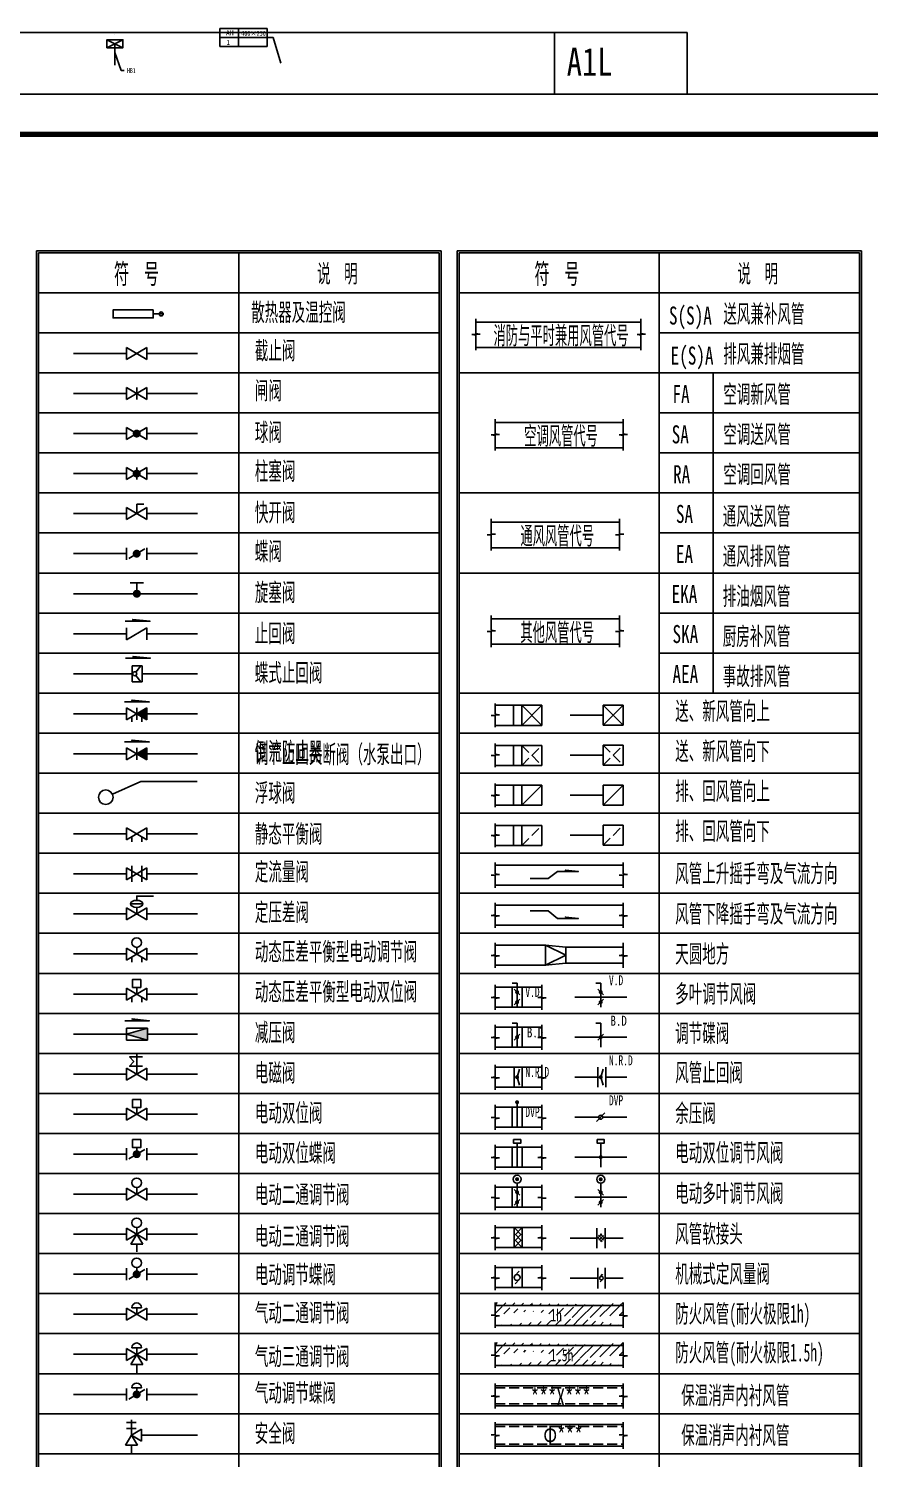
# Model space of a CAD drawing. Header units: millimetres. Extents: x 1637 to 339553, y 1785 to 98458.
# Drawn here: x 38478 to 59478, y 27111 to 62826 of the extents above; entities that cross this region are included whole.
import ezdxf
from ezdxf.enums import TextEntityAlignment as Align

# ---------------------------------------------------------------- set-up
doc = ezdxf.new("R2010")
doc.units = ezdxf.units.MM
doc.header["$LTSCALE"] = 1000
doc.linetypes.add('DASH', pattern=[0.35, 0.25, -0.1])
doc.linetypes.add('DASHDOT', pattern=[25.4, 12.7, -6.35, 0, -6.35])
for name, color, linetype in [('H-BUSH', 7, 'Continuous'), ('H-BUSH-DIMS', 7, 'Continuous'), ('H-DAPP-AAPP', 3, 'Continuous'), ('H-DAPP-DAMP', 3, 'Continuous'), ('H-DAPP-EDAMP', 31, 'Continuous'), ('H-DIMS', 7, 'Continuous'), ('H-DIMS-DUCT', 7, 'Continuous'), ('H-DUCT', 2, 'Continuous'), ('H-DUCT-ACON', 2, 'Continuous'), ('H-DUCT-APPE', 7, 'Continuous'), ('H-DUCT-DUAL', 30, 'Continuous'), ('H-DUCT-VENT', 2, 'Continuous'), ('H-EQUP-DAMP', 3, 'Continuous'), ('H-EQUP-HEAT', 4, 'Continuous'), ('H-EQUP-PUMP', 4, 'Continuous'), ('H-HOLE', 7, 'Continuous'), ('h-papp-evalv', 3, 'Continuous'), ('h-papp-valv', 3, 'Continuous'), ('H-PIPE', 1, 'Continuous'), ('H-PIPE-DIMS', 7, 'Continuous')]:
    doc.layers.add(name, color=color, linetype=linetype)
doc.layers.add('内框', color=8, linetype='Continuous', plot=False)
doc.styles.add('TH-STYLE1', font='Stfangso_1.ttf', dxfattribs={"width": 0.7})
doc.styles.add('黑体', font='simhei.ttf')
doc.dimstyles.new('TH-DIM50', dxfattribs={"dimscale": 50, "dimtxt": 2.5, "dimasz": 1.5, "dimexe": 2, "dimexo": 3, "dimgap": 1.5, "dimtad": 1, "dimdsep": 46, "dimtxsty": 'TH-STYLE1', "dimblk": 'ARCHTICK', "dimcen": 0, "dimclrd": 256, "dimclre": 256, "dimclrt": 256, "dimazin": 2, "dimtfac": 1, "dimtofl": 0, "dimtmove": 0, "dimatfit": 3, "dimfxl": 0.18, "dimtolj": 1, "dimtzin": 0, "dimlwd": -1, "dimlwe": -1, "dimarcsym": 0})

# ---------------------------------------------------------------- blocks, each defined once
blk = doc.blocks.new('_ArchTick')
at = {"color": 0, "linetype": 'ByBlock', "const_width": 0.15}
blk.add_lwpolyline([(-0.5, -0.5), (0.5, 0.5)], dxfattribs=at)
blk = doc.blocks.new('*U69')
for p, q in [((3, 4.51), (26.67, 4.51)), ((3, -4.51), (3, 4.51)), ((29.67, 0), (3, 0)), ((12.33, -4.51), (12.33, 4.51)), ((26.67, -4.51), (26.67, 4.51)), ((3, -4.51), (26.67, -4.51))]:
    blk.add_line(p, q)
at = {"style": 'TH-STYLE1'}
for tag, width, p, p2 in [('风口名称', 1.412473, (4.15, 1.09), (11.84, 1.09)), ('尺寸', 0.728677, (13.71, 0.9), (25.99, 0.9))]:
    blk.add_attdef(tag, text='', height=2.5, dxfattribs=dict(at, width=width)).set_placement(p, p2, align=Align.FIT)
at = {"style": 'TH-STYLE1', "width": 0.8}
for tag, p in [('数量', (7.22, -4.43)), ('风量', (18.79, -4.51))]:
    blk.add_attdef(tag, text='', height=2.5, dxfattribs=at).set_placement(p, align=Align.BOTTOM_CENTER)
blk = doc.blocks.new('*U59')
at = {"layer": 'H-DAPP-DAMP'}
for p, q in [((500, -125), (-100, -125)), ((-100, -125), (-100, -250)), ((54, -196), (196, -54)), ((446, -196), (304, -54))]:
    blk.add_line(p, q, dxfattribs=at)
at = {"layer": 'H-DAPP-DAMP', "const_width": 50}
for points in [[(100, -125, 1), (150, -125, 1)], [(400, -125, -1), (350, -125, -1)]]:
    blk.add_lwpolyline(points, format="xyb", close=True, dxfattribs=at)
at = {"layer": 'H-DIMS-DUCT', "insert": (-297, 80), "char_height": 250, "width": 408.39, "attachment_point": 1, "rotation": 90, "style": 'TH-STYLE1'}
blk.add_mtext('V.D', dxfattribs=at)
blk = doc.blocks.new('*U64')
at = {"layer": 'H-DAPP-DAMP'}
for p, q in [((500, -125), (-100, -125)), ((-100, -125), (-100, -250)), ((321, -196), (179, -54))]:
    blk.add_line(p, q, dxfattribs=at)
at = {"layer": 'H-DAPP-DAMP', "const_width": 50}
for points in [[(225, -125, 1), (275, -125, 1)], [(275, -125, -1), (225, -125, -1)]]:
    blk.add_lwpolyline(points, format="xyb", close=True, dxfattribs=at)
at = {"layer": 'H-DIMS-DUCT', "style": 'TH-STYLE1', "width": 0.8}
blk.add_text('B.D', height=250, rotation=90, dxfattribs=at).set_placement((-158, 324), align=Align.MIDDLE)
blk = doc.blocks.new('*U63')
at = {"layer": 'H-DAPP-DAMP'}
for p, q in [((500, 0), (0, 0)), ((0, -200), (500, -200)), ((250, -125), (50, -65)), ((250, -125), (450, -65))]:
    blk.add_line(p, q, dxfattribs=at)
at = {"layer": 'H-DAPP-DAMP', "const_width": 50}
blk.add_lwpolyline([(225, -125, 1), (275, -125, 1)], format="xyb", close=True, dxfattribs=at)
at = {"layer": 'H-DIMS-DUCT', "insert": (-297, 80), "char_height": 250, "width": 9.17, "attachment_point": 1, "rotation": 90, "style": 'TH-STYLE1'}
blk.add_mtext('N.R.D', dxfattribs=at)
blk = doc.blocks.new('*U62')
at = {"layer": 'H-DAPP-DAMP'}
blk.add_line((144, -19), (356, -231), dxfattribs=at)
blk.add_circle((250, -125), 49.8, dxfattribs=at)
at = {"layer": 'H-DIMS-DUCT', "insert": (-297, 80), "char_height": 250, "width": 9.17, "attachment_point": 1, "rotation": 90, "style": 'TH-STYLE1'}
blk.add_mtext('DVP', dxfattribs=at)
blk = doc.blocks.new('*U61')
at = {"layer": 'H-DAPP-EDAMP'}
blk.add_line((500, -125), (-100, -125), dxfattribs=at)
blk.add_lwpolyline([(-190, -215), (-100, -215), (-100, -35), (-190, -35)], close=True, dxfattribs=at)
at = {"layer": 'H-DAPP-EDAMP', "const_width": 50}
blk.add_lwpolyline([(275, -125, -1), (225, -125, -1)], format="xyb", close=True, dxfattribs=at)
blk = doc.blocks.new('*U60')
at = {"layer": 'H-DAPP-EDAMP'}
for p, q in [((500, -125), (-100, -125)), ((54, -196), (196, -54)), ((446, -196), (304, -54))]:
    blk.add_line(p, q, dxfattribs=at)
at = {"layer": 'H-DAPP-EDAMP', "const_width": 50}
for points in [[(-225, -125, 1), (-175, -125, 1)], [(100, -125, 1), (150, -125, 1)], [(400, -125, -1), (350, -125, -1)]]:
    blk.add_lwpolyline(points, format="xyb", close=True, dxfattribs=at)
at = {"layer": 'H-DAPP-EDAMP'}
blk.add_circle((-200, -125), 100, dxfattribs=at)
blk = doc.blocks.new('*U27')
at = {"layer": 'h-papp-valv'}
for p, q in [((187276, 53999), (186776, 53699)), ((187276, 53699), (186776, 53999)), ((186776, 53999), (186776, 53699)), ((187276, 53999), (187276, 53699))]:
    blk.add_line(p, q, dxfattribs=at)
blk = doc.blocks.new('*U26')
at = {"layer": 'h-papp-valv'}
for p, q in [((187276, 53999), (186776, 53699)), ((187276, 53699), (186776, 53999)), ((186776, 53999), (186776, 53699)), ((187026, 53999), (187026, 53699)), ((187276, 53999), (187276, 53699))]:
    blk.add_line(p, q, dxfattribs=at)
blk = doc.blocks.new('*U28')
at = {"layer": 'h-papp-valv'}
for p, q in [((187276, 53999), (186776, 53699)), ((187276, 53699), (186776, 53999)), ((186776, 53999), (186776, 53699)), ((187276, 53999), (187276, 53699))]:
    blk.add_line(p, q, dxfattribs=at)
at = {"layer": 'h-papp-valv', "const_width": 99.4}
blk.add_lwpolyline([(186977, 53849, 1), (187076, 53849, 1)], format="xyb", close=True, dxfattribs=at)
blk = doc.blocks.new('*U29')
at = {"layer": 'h-papp-valv'}
for p, q in [((187276, 53999), (186776, 53699)), ((187276, 53699), (186776, 53999)), ((186776, 53999), (186776, 53699)), ((187026, 53999), (187026, 53699)), ((187276, 53999), (187276, 53699))]:
    blk.add_line(p, q, dxfattribs=at)
at = {"layer": 'h-papp-valv', "const_width": 99.4}
blk.add_lwpolyline([(186977, 53849, 1), (187076, 53849, 1)], format="xyb", close=True, dxfattribs=at)
blk = doc.blocks.new('*U30')
at = {"layer": 'h-papp-valv'}
for p, q in [((187276, 53999), (186776, 53699)), ((187276, 53699), (186776, 53999)), ((186776, 53999), (186776, 53699)), ((187026, 53849), (187026, 54089)), ((187026, 54089), (187206, 54089)), ((187276, 53999), (187276, 53699))]:
    blk.add_line(p, q, dxfattribs=at)
blk = doc.blocks.new('*U31')
at = {"layer": 'h-papp-valv'}
for p, q in [((186776, 53999), (186776, 53699)), ((187226, 53969), (186826, 53729)), ((187276, 53999), (187276, 53699))]:
    blk.add_line(p, q, dxfattribs=at)
at = {"layer": 'h-papp-valv', "const_width": 99.4}
blk.add_lwpolyline([(186977, 53849, 1), (187076, 53849, 1)], format="xyb", close=True, dxfattribs=at)
blk = doc.blocks.new('*U32')
at = {"layer": 'h-papp-valv'}
for p, q in [((187110, 53999), (186776, 53999)), ((186943, 53999), (186943, 53651))]:
    blk.add_line(p, q, dxfattribs=at)
at = {"layer": 'h-papp-valv', "const_width": 100}
blk.add_lwpolyline([(186993, 53730, -1), (186893, 53730, -1)], format="xyb", close=True, dxfattribs=at)
blk = doc.blocks.new('*U33')
at = {"layer": 'h-papp-valv'}
for p, q in [((187276, 53999), (186776, 53699)), ((186776, 53999), (186776, 53699)), ((187276, 53999), (187276, 53699))]:
    blk.add_line(p, q, dxfattribs=at)
at = {"layer": 'H-PIPE-DIMS'}
blk.add_lwpolyline([(186741, 54160), (187359, 54160), (186922, 54203), (187050, 54160)], dxfattribs=at)
blk = doc.blocks.new('*U34')
at = {"layer": 'h-papp-valv'}
for p, q in [((186776, 53999), (187026, 53999)), ((186776, 53999), (186776, 53599)), ((186989, 53999), (186871, 53839)), ((187026, 53999), (187026, 53599)), ((186776, 53599), (187026, 53599)), ((186871, 53759), (186989, 53599))]:
    blk.add_line(p, q, dxfattribs=at)
blk.add_circle((186841, 53799), 50, dxfattribs=at)
at = {"layer": 'H-PIPE-DIMS'}
blk.add_lwpolyline([(186612, 54189), (187231, 54189), (186794, 54232), (186922, 54189)], dxfattribs=at)
blk = doc.blocks.new('*U35')
at = {"layer": 'h-papp-valv'}
blk.add_hatch(color=256, dxfattribs=at).paths.add_polyline_path([(187276, 53699), (187276, 53999), (187026, 53849)])
for p, q in [((187276, 53999), (186776, 53699)), ((187276, 53699), (186776, 53999)), ((186776, 53999), (186776, 53699)), ((187026, 53999), (187026, 53699)), ((187276, 53999), (187276, 53699)), ((186901, 53774), (186901, 53649)), ((187151, 53774), (187151, 53649))]:
    blk.add_line(p, q, dxfattribs=at)
at = {"layer": 'H-PIPE-DIMS'}
blk.add_lwpolyline([(186721, 54145), (187339, 54145), (186903, 54188), (187030, 54145)], dxfattribs=at)
blk = doc.blocks.new('*U36')
at = {"layer": 'h-papp-valv'}
blk.add_hatch(color=256, dxfattribs=at).paths.add_polyline_path([(187276, 53699), (187276, 53999), (187026, 53849)])
for p, q in [((187276, 53999), (186776, 53699)), ((187276, 53699), (186776, 53999)), ((186776, 53999), (186776, 53699)), ((187026, 53999), (187026, 53699)), ((187276, 53999), (187276, 53699))]:
    blk.add_line(p, q, dxfattribs=at)
at = {"layer": 'H-PIPE-DIMS'}
blk.add_lwpolyline([(186721, 54145), (187339, 54145), (186903, 54188), (187030, 54145)], dxfattribs=at)
blk = doc.blocks.new('*U37')
at = {"layer": 'h-papp-valv'}
for p, q in [((186421, 53839), (187132, 54159)), ((187132, 54159), (188538, 54159))]:
    blk.add_line(p, q, dxfattribs=at)
blk.add_circle((186255, 53766), 182, dxfattribs=at)
blk = doc.blocks.new('*U38')
at = {"layer": 'h-papp-valv'}
for p, q in [((187276, 53999), (186776, 53699)), ((187276, 53699), (186776, 53999)), ((186776, 53999), (186776, 53699)), ((187276, 53999), (187276, 53699)), ((186901, 53774), (186901, 53649)), ((187151, 53774), (187151, 53649))]:
    blk.add_line(p, q, dxfattribs=at)
blk = doc.blocks.new('*U39')
at = {"layer": 'h-papp-valv'}
for p, q in [((187276, 53999), (186776, 53699)), ((187276, 53699), (186776, 53999)), ((186776, 53999), (186776, 53699)), ((186901, 54049), (186901, 53649)), ((187151, 54049), (187151, 53649)), ((187276, 53999), (187276, 53699))]:
    blk.add_line(p, q, dxfattribs=at)
blk = doc.blocks.new('*U40')
at = {"layer": 'h-papp-valv'}
for p, q in [((187276, 53999), (186776, 53699)), ((187276, 53699), (186776, 53999)), ((186776, 53999), (186776, 53699)), ((186870, 54102), (187183, 54102)), ((187026, 53849), (187026, 54014)), ((187276, 53999), (187276, 53699))]:
    blk.add_line(p, q, dxfattribs=at)
blk.add_lwpolyline([(187026, 54189), (187026, 54297), (187445, 54297)], dxfattribs=at)
blk.add_ellipse((187026, 54102), major_axis=(157, 0), ratio=0.556249, dxfattribs=at)
blk = doc.blocks.new('*U41')
at = {"layer": 'h-papp-evalv'}
for p, q in [((187276, 53999), (186776, 53699)), ((187276, 53699), (186776, 53999)), ((186776, 53999), (186776, 53699)), ((187026, 53849), (187026, 54014)), ((187276, 53999), (187276, 53699)), ((186901, 53774), (186901, 53649)), ((187151, 53774), (187151, 53649))]:
    blk.add_line(p, q, dxfattribs=at)
blk.add_circle((187026, 54134), 119, dxfattribs=at)
blk = doc.blocks.new('*U42')
at = {"layer": 'h-papp-evalv'}
for p, q in [((187276, 53999), (186776, 53699)), ((187276, 53699), (186776, 53999)), ((186776, 53999), (186776, 53699)), ((187026, 53849), (187026, 54014)), ((187276, 53999), (187276, 53699)), ((186901, 53774), (186901, 53649)), ((187151, 53774), (187151, 53649))]:
    blk.add_line(p, q, dxfattribs=at)
blk.add_lwpolyline([(187128, 54214), (186925, 54214), (186925, 54014), (187128, 54014)], close=True, dxfattribs=at)
blk = doc.blocks.new('*U43')
at = {"layer": 'h-papp-valv'}
for p, q in [((186776, 53999), (187296, 53999)), ((186776, 53849), (187296, 53999)), ((186776, 53699), (186776, 53999)), ((187296, 53699), (187296, 53999)), ((187296, 53699), (186776, 53849)), ((186776, 53699), (187296, 53699))]:
    blk.add_line(p, q, dxfattribs=at)
blk.add_solid([(187296, 53699), (186776, 53849), (187296, 53999)], dxfattribs=at)
at = {"layer": 'H-PIPE-DIMS'}
blk.add_lwpolyline([(186727, 54183), (187345, 54183), (186909, 54226), (187036, 54183)], dxfattribs=at)
blk = doc.blocks.new('*U44')
at = {"layer": 'h-papp-evalv'}
for p, q in [((187026, 53849), (187026, 54339)), ((187276, 53999), (186776, 53699)), ((187276, 53699), (186776, 53999)), ((186776, 53999), (186776, 53699)), ((187276, 53999), (187276, 53699))]:
    blk.add_line(p, q, dxfattribs=at)
blk.add_lwpolyline([(187171, 54047), (186847, 54047), (186955, 54162), (186847, 54279), (187171, 54279)], dxfattribs=at)
blk = doc.blocks.new('*U45')
at = {"layer": 'h-papp-evalv'}
for p, q in [((187276, 53999), (186776, 53699)), ((187276, 53699), (186776, 53999)), ((186776, 53999), (186776, 53699)), ((187026, 53849), (187026, 54014)), ((187276, 53999), (187276, 53699))]:
    blk.add_line(p, q, dxfattribs=at)
blk.add_lwpolyline([(187128, 54214), (186925, 54214), (186925, 54014), (187128, 54014)], close=True, dxfattribs=at)
blk = doc.blocks.new('*U46')
at = {"layer": 'h-papp-evalv'}
for p, q in [((186776, 53999), (186776, 53699)), ((187226, 53969), (186826, 53729)), ((187026, 53849), (187026, 54014)), ((187276, 53999), (187276, 53699))]:
    blk.add_line(p, q, dxfattribs=at)
blk.add_lwpolyline([(187128, 54214), (186925, 54214), (186925, 54014), (187128, 54014)], close=True, dxfattribs=at)
at = {"layer": 'h-papp-evalv', "const_width": 99.4}
blk.add_lwpolyline([(186977, 53849, 1), (187076, 53849, 1)], format="xyb", close=True, dxfattribs=at)
blk = doc.blocks.new('*U47')
at = {"layer": 'h-papp-evalv'}
for p, q in [((187276, 53999), (186776, 53699)), ((187276, 53699), (186776, 53999)), ((186776, 53999), (186776, 53699)), ((187026, 53849), (187026, 54014)), ((187276, 53999), (187276, 53699))]:
    blk.add_line(p, q, dxfattribs=at)
blk.add_circle((187026, 54134), 119, dxfattribs=at)
blk = doc.blocks.new('*U48')
at = {"layer": 'h-papp-evalv'}
for p, q in [((187276, 53999), (186776, 53699)), ((187276, 53699), (186776, 53999)), ((186776, 53999), (186776, 53699)), ((187026, 53849), (187026, 54014)), ((187276, 53999), (187276, 53699)), ((186876, 53599), (187026, 53849)), ((187176, 53599), (186876, 53599)), ((187176, 53599), (187026, 53849))]:
    blk.add_line(p, q, dxfattribs=at)
blk.add_circle((187026, 54134), 119, dxfattribs=at)
blk = doc.blocks.new('*U49')
at = {"layer": 'h-papp-evalv'}
for p, q in [((186776, 53999), (186776, 53699)), ((187226, 53969), (186826, 53729)), ((187026, 53849), (187026, 54014)), ((187276, 53999), (187276, 53699))]:
    blk.add_line(p, q, dxfattribs=at)
at = {"layer": 'h-papp-evalv', "const_width": 99.4}
blk.add_lwpolyline([(186977, 53849, 1), (187076, 53849, 1)], format="xyb", close=True, dxfattribs=at)
at = {"layer": 'h-papp-evalv'}
blk.add_circle((187026, 54134), 119, dxfattribs=at)
blk = doc.blocks.new('*U50')
at = {"layer": 'h-papp-valv'}
for p, q in [((187276, 53999), (186776, 53699)), ((187276, 53699), (186776, 53999)), ((186776, 53999), (186776, 53699)), ((187146, 54014), (186907, 54014)), ((187026, 53849), (187026, 54014)), ((187276, 53999), (187276, 53699))]:
    blk.add_line(p, q, dxfattribs=at)
blk.add_arc((187026, 54014), 119, 0, 180, dxfattribs=at)
blk = doc.blocks.new('*U51')
at = {"layer": 'h-papp-valv'}
for p, q in [((187276, 53999), (186776, 53699)), ((187276, 53699), (186776, 53999)), ((186776, 53999), (186776, 53699)), ((187146, 54014), (186907, 54014)), ((187026, 53849), (187026, 54014)), ((187276, 53999), (187276, 53699)), ((186876, 53599), (187026, 53849)), ((187176, 53599), (186876, 53599)), ((187176, 53599), (187026, 53849))]:
    blk.add_line(p, q, dxfattribs=at)
blk.add_arc((187026, 54014), 119, 0, 180, dxfattribs=at)
blk = doc.blocks.new('*U52')
at = {"layer": 'h-papp-valv'}
for p, q in [((186776, 53999), (186776, 53699)), ((187226, 53969), (186826, 53729)), ((187146, 54014), (186907, 54014)), ((187026, 53849), (187026, 54014)), ((187276, 53999), (187276, 53699))]:
    blk.add_line(p, q, dxfattribs=at)
at = {"layer": 'h-papp-valv', "const_width": 99.4}
blk.add_lwpolyline([(186977, 53849, 1), (187076, 53849, 1)], format="xyb", close=True, dxfattribs=at)
at = {"layer": 'h-papp-valv'}
blk.add_arc((187026, 54014), 119, 0, 180, dxfattribs=at)
blk = doc.blocks.new('*U53')
at = {"layer": 'h-papp-valv'}
for p, q in [((187015, 54149), (186776, 54149)), ((187015, 53999), (186776, 53999)), ((186896, 53834), (186896, 54211)), ((187146, 53984), (186896, 53834)), ((187146, 53984), (187146, 53684)), ((186746, 53584), (186896, 53834)), ((187046, 53584), (186746, 53584)), ((187146, 53684), (186896, 53834)), ((187046, 53584), (186896, 53834))]:
    blk.add_line(p, q, dxfattribs=at)
blk = doc.blocks.new('*U88')
for p, q in [((0, 0), (0, -200)), ((500, 0), (0, 0)), ((500, -200), (500, 0)), ((0, -200), (500, -200)), ((24, -24), (183, -176)), ((183, -24), (24, -176)), ((171, -24), (329, -176)), ((329, -24), (171, -176)), ((317, -24), (476, -176)), ((476, -24), (317, -176))]:
    blk.add_line(p, q)
blk = doc.blocks.new('00000586Cent')
for p, q in [((-88, 88), (88, 265)), ((88, -88), (-88, -265))]:
    blk.add_line(p, q)
at = {"color": 0, "linetype": 'ByBlock', "lineweight": -2}
blk.add_circle((0, 0), 125, dxfattribs=at)
blk = doc.blocks.new('*U92')
blk.add_line((0, -200), (400, 0))
blk.add_lwpolyline([(0, 0), (0, -200), (400, -200), (400, 0), (0, 0), (400, -200)])
blk = doc.blocks.new('*U100')
for p, q in [((500, -125), (-100, -125)), ((-100, -125), (-100, -250)), ((54, -196), (196, -54)), ((446, -196), (304, -54))]:
    blk.add_line(p, q)
blk.add_lwpolyline([(0, -250), (500, -250), (500, 0), (0, 0)], close=True)
at = {"const_width": 50}
for points in [[(100, -125, 1), (150, -125, 1)], [(400, -125, -1), (350, -125, -1)]]:
    blk.add_lwpolyline(points, format="xyb", close=True, dxfattribs=at)
at = {"insert": (-6, 80), "char_height": 250, "width": 408.39, "attachment_point": 1, "rotation": 90, "style": 'TH-STYLE1'}
blk.add_mtext('V.D', dxfattribs=at)
blk = doc.blocks.new('*U99')
for p, q in [((500, -125), (-100, -125)), ((-100, -125), (-100, -250)), ((321, -196), (179, -54))]:
    blk.add_line(p, q)
blk.add_lwpolyline([(0, -250), (500, -250), (500, 0), (0, 0)], close=True)
at = {"const_width": 50}
for points in [[(225, -125, 1), (275, -125, 1)], [(275, -125, -1), (225, -125, -1)]]:
    blk.add_lwpolyline(points, format="xyb", close=True, dxfattribs=at)
at = {"style": 'TH-STYLE1', "width": 0.8}
blk.add_text('B.D', height=250, rotation=90, dxfattribs=at).set_placement((133, 324), align=Align.MIDDLE)
blk = doc.blocks.new('*U98')
for q in [(50, -65), (450, -65)]:
    blk.add_line((250, -125), q)
blk.add_lwpolyline([(0, -200), (500, -200), (500, 0), (0, 0)], close=True)
at = {"const_width": 50}
blk.add_lwpolyline([(225, -125, 1), (275, -125, 1)], format="xyb", close=True, dxfattribs=at)
at = {"insert": (-6, 80), "char_height": 250, "width": 9.17, "attachment_point": 1, "rotation": 90, "style": 'TH-STYLE1'}
blk.add_mtext('N.R.D', dxfattribs=at)
blk = doc.blocks.new('*U97')
blk.add_line((500, -125), (-100, -125))
blk.add_lwpolyline([(0, -250), (500, -250), (500, 0), (0, 0)], close=True)
at = {"const_width": 50}
blk.add_lwpolyline([(-149, -125, 1), (-99, -125, 1)], format="xyb", close=True, dxfattribs=at)
at = {"insert": (-6, 80), "char_height": 250, "width": 9.17, "attachment_point": 1, "rotation": 90, "style": 'TH-STYLE1'}
blk.add_mtext('DVP', dxfattribs=at)
blk = doc.blocks.new('THAPE_A1L_inner')
at = {"layer": '内框'}
for p, q in [((0, 609.4), (294, 609.4)), ((260.87, 594), (260.84, 609.4)), ((260.84, 609.4), (260.87, 594)), ((294, 594), (294, 609.4)), ((49, 594), (260.87, 594)), ((196, 594), (84, 594)), ((294, 594), (196, 594)), ((260.87, 594), (294, 594))]:
    blk.add_line(p, q, dxfattribs=at)
blk.add_lwpolyline([(0, 0), (841, 0), (841, 594), (0, 594)], close=True, dxfattribs=at)
at = {"layer": '内框', "const_width": 1.4}
blk.add_lwpolyline([(25, 584), (25, 10), (831, 10), (831, 584)], close=True, dxfattribs=at)
at = {"layer": '内框', "style": '黑体', "width": 0.8}
blk.add_text('A1L', height=7, dxfattribs=at).set_placement((263.9, 598.64))
blk.add_attdef('内框名称', (51.53, 598.63), '', height=7, dxfattribs=at)
blk = doc.blocks.new('*U96')
blk.add_line((500, -125), (-100, -125))
for points in [[(0, -250), (500, -250), (500, 0), (0, 0)], [(-190, -215), (-100, -215), (-100, -35), (-190, -35)]]:
    blk.add_lwpolyline(points, close=True)
blk = doc.blocks.new('*U95')
for p, q in [((500, -125), (-100, -125)), ((54, -196), (196, -54)), ((446, -196), (304, -54))]:
    blk.add_line(p, q)
blk.add_lwpolyline([(0, -250), (500, -250), (500, 0), (0, 0)], close=True)
at = {"const_width": 50}
for points in [[(-225, -125, 1), (-175, -125, 1)], [(100, -125, 1), (150, -125, 1)], [(400, -125, -1), (350, -125, -1)]]:
    blk.add_lwpolyline(points, format="xyb", close=True, dxfattribs=at)
blk.add_circle((-200, -125), 100)
blk = doc.blocks.new('*U94')
for p, q in [((0, 0), (500, 0)), ((0, 0), (0, -250)), ((500, -250), (0, -250)), ((500, -250), (500, 0))]:
    blk.add_line(p, q)
at = {"xscale": 0.6, "yscale": 0.6, "rotation": 270}
blk.add_blockref('00000586Cent', (250, -125), dxfattribs=at)

msp = doc.modelspace()

# ---------------------------------------------------------------- hatches: boundary and pattern name
at = {"layer": 'H-DUCT'}
h = msp.add_hatch(dxfattribs=at)
h.set_pattern_fill('ANSI31', color=256, scale=50, style=0)
h.set_pattern_definition([(45, (-149956.23, -9284.82), (-112.2532, 112.2532), [])])
edge = h.paths.add_edge_path()
edge.add_line((50128, 30433), (53328, 30433))
edge.add_line((50128, 30933), (53328, 30933))
edge.add_line((50128, 31005), (50128, 30700))
edge.add_line((50128, 30659), (50128, 30376))
edge.add_line((50128, 30659), (50236, 30676))
edge.add_line((50236, 30676), (50029, 30686))
edge.add_line((50029, 30686), (50128, 30700))
edge.add_line((53328, 31005), (53328, 30700))
edge.add_line((53328, 30659), (53328, 30376))
edge.add_line((53328, 30659), (53436, 30676))
edge.add_line((53436, 30676), (53229, 30686))
edge.add_line((53229, 30686), (53328, 30700))
h.paths.add_polyline_path([(51511, 30460), (51974, 30460), (51974, 30913), (51511, 30913)], flags=24)
h = msp.add_hatch(dxfattribs=at)
h.set_pattern_fill('ANSI31', color=256, scale=50, style=0)
h.set_pattern_definition([(45, (-149956.23, -10284.82), (-112.2532, 112.2532), [])])
edge = h.paths.add_edge_path()
edge.add_line((50128, 29433), (53328, 29433))
edge.add_line((50128, 29933), (53328, 29933))
edge.add_line((50128, 30005), (50128, 29700))
edge.add_line((50128, 29659), (50128, 29376))
edge.add_line((50128, 29659), (50236, 29676))
edge.add_line((50236, 29676), (50029, 29686))
edge.add_line((50029, 29686), (50128, 29700))
edge.add_line((53328, 30005), (53328, 29700))
edge.add_line((53328, 29659), (53328, 29376))
edge.add_line((53328, 29659), (53436, 29676))
edge.add_line((53436, 29676), (53229, 29686))
edge.add_line((53229, 29686), (53328, 29700))
h.paths.add_polyline_path([(51511, 29460), (51974, 29460), (51974, 29913), (51511, 29913)], flags=24)

# ---------------------------------------------------------------- linework, layer by layer
at = {"layer": 'H-BUSH', "linetype": 'DASHDOT', "ltscale": 0.04}
msp.add_line((40633, 61917, 0), (40633, 62782, 0), dxfattribs=at)
at = {"layer": 'H-DAPP-AAPP'}
for p, q in [((50589, 45422), (50589, 45922)), ((50589, 44422), (50589, 44922)), ((50589, 43426), (50589, 43926)), ((50589, 42422), (50589, 42922)), ((51392, 39933), (51392, 39433)), ((51892, 39883), (51892, 39483))]:
    msp.add_line(p, q, dxfattribs=at)
at = {"layer": 'H-DAPP-DAMP'}
for p, q in [((52674, 32364), (52674, 32864)), ((52874, 32364), (52874, 32864)), ((52676, 32644), (52801, 32519)), ((52681, 32603), (52797, 32719)), ((52715, 32683), (52840, 32558)), ((52719, 32564), (52836, 32680)), ((52754, 32722), (52879, 32596)), ((52758, 32525), (52875, 32642)), ((52693, 31872), (52693, 31356)), ((52694, 31374, 1800), (52694, 31854, 1800)), ((52874, 31872), (52874, 31356)), ((52874, 31374, 1800), (52874, 31854, 1800)), ((52694, 31764), (52694, 31374)), ((52874, 31764), (52874, 31374))]:
    msp.add_line(p, q, dxfattribs=at)
at = {"layer": 'H-DIMS'}
for p, q in [((38678, 7177), (38678, 57277)), ((38678, 57277), (48778, 57277)), ((38728, 7227), (38728, 57227)), ((38728, 57227), (48728, 57227)), ((43728, 7227), (43728, 57227)), ((48728, 7227), (48728, 57227)), ((48778, 7177), (48778, 57277)), ((49178, 9165), (49178, 57277)), ((49178, 57277), (59278, 57277)), ((49228, 9215), (49228, 57227)), ((49228, 57227), (59228, 57227)), ((54228, 9215), (54228, 57227)), ((59228, 9215), (59228, 57227)), ((59278, 9165), (59278, 57277)), ((38728, 56227), (48728, 56227)), ((49228, 56227), (59228, 56227)), ((38728, 55227), (48728, 55227)), ((54228, 55227), (59228, 55227)), ((38728, 54227), (48728, 54227)), ((49228, 54227), (59228, 54227)), ((55579, 46221), (55579, 54221)), ((38728, 53227), (48728, 53227)), ((54228, 53227), (59228, 53227)), ((38728, 52227), (48728, 52227)), ((54228, 52227), (59228, 52227)), ((38728, 51227), (48728, 51227)), ((49228, 51227), (59228, 51227)), ((38728, 50227), (48728, 50227)), ((54228, 50227), (59228, 50227)), ((38728, 49227), (48728, 49227)), ((49228, 49227), (59228, 49227)), ((38728, 48227), (48728, 48227)), ((54228, 48227), (59228, 48227)), ((38728, 47227), (48728, 47227)), ((54228, 47227), (59228, 47227)), ((38728, 46227), (48728, 46227)), ((49228, 46227), (59228, 46227)), ((38728, 45227), (48728, 45227)), ((49228, 45227), (59228, 45227)), ((49228, 45227), (59228, 45227)), ((38728, 44227), (48728, 44227)), ((49228, 44227), (59228, 44227)), ((38728, 43227), (48728, 43227)), ((49228, 43227), (59228, 43227)), ((49228, 43227), (59228, 43227)), ((38728, 42227), (48728, 42227)), ((49228, 42227), (59228, 42227)), ((38728, 41227), (48728, 41227)), ((49228, 41227), (59228, 41227)), ((38728, 40227), (48728, 40227)), ((49228, 40227), (59228, 40227)), ((38728, 39227), (48728, 39227)), ((49228, 39227), (59228, 39227)), ((38728, 38227), (48728, 38227)), ((49228, 38227), (59228, 38227)), ((38728, 37227), (48728, 37227)), ((49228, 37227), (59228, 37227)), ((38728, 36227), (48728, 36227)), ((49228, 36227), (59228, 36227)), ((38728, 35227), (48728, 35227)), ((49228, 35227), (59228, 35227)), ((38728, 34227), (48728, 34227)), ((49228, 34227), (59228, 34227)), ((38728, 33227), (48728, 33227)), ((49228, 33227), (59228, 33227)), ((38728, 32227), (48728, 32227)), ((49228, 32227), (59228, 32227)), ((38728, 31227), (48728, 31227)), ((49228, 31227), (59228, 31227)), ((38728, 30227), (48728, 30227)), ((49228, 30227), (59228, 30227)), ((38728, 29227), (48728, 29227)), ((49228, 29227), (59228, 29227)), ((38728, 28227), (48728, 28227)), ((49228, 28227), (59228, 28227)), ((38728, 27227), (48728, 27227)), ((49228, 27227), (59228, 27227))]:
    msp.add_line(p, q, dxfattribs=at)
at = {"layer": 'H-DIMS-DUCT'}
for p, q in [((49650, 55211), (49650, 55579)), ((53773, 55211), (53773, 55579)), ((49758, 55195), (49551, 55184)), ((49551, 55184), (49650, 55170)), ((49650, 55211), (49758, 55195)), ((49650, 54791), (49650, 55170)), ((53882, 55195), (53675, 55184)), ((53675, 55184), (53773, 55170)), ((53773, 55211), (53882, 55195)), ((53773, 54791), (53773, 55170)), ((50128, 52705), (50128, 53073)), ((53328, 52705), (53328, 53073)), ((50236, 52689), (50029, 52679)), ((50029, 52679), (50128, 52664)), ((50128, 52705), (50236, 52689)), ((50128, 52285), (50128, 52664)), ((53436, 52689), (53229, 52679)), ((53229, 52679), (53328, 52664)), ((53328, 52705), (53436, 52689)), ((53328, 52285), (53328, 52664)), ((50032, 50210), (50032, 50578)), ((53232, 50210), (53232, 50578)), ((50141, 50194), (49934, 50184)), ((49934, 50184), (50032, 50169)), ((50032, 50210), (50141, 50194)), ((50032, 49790), (50032, 50169)), ((53341, 50194), (53134, 50184)), ((53134, 50184), (53232, 50169)), ((53232, 50210), (53341, 50194)), ((53232, 49790), (53232, 50169)), ((50032, 47797), (50032, 48165)), ((53232, 47797), (53232, 48165)), ((50141, 47781), (49934, 47770)), ((49934, 47770), (50032, 47756)), ((50032, 47797), (50141, 47781)), ((50032, 47377), (50032, 47756)), ((53341, 47781), (53134, 47770)), ((53134, 47770), (53232, 47756)), ((53232, 47797), (53341, 47781)), ((53232, 47377), (53232, 47756)), ((50128, 45698), (50128, 45970)), ((50796, 45922), (51296, 45422)), ((50796, 45422), (51296, 45922)), ((52828, 45927), (53328, 45427)), ((52828, 45427), (53328, 45927)), ((50236, 45682), (50029, 45672)), ((50029, 45672), (50128, 45657)), ((50128, 45698), (50236, 45682)), ((50128, 45376), (50128, 45657)), ((50236, 44682), (50029, 44672)), ((50029, 44672), (50128, 44657)), ((50128, 44698), (50128, 44970)), ((50128, 44698), (50236, 44682)), ((50128, 44376), (50128, 44657)), ((50128, 43698), (50128, 43970)), ((50236, 43682), (50029, 43672)), ((50029, 43672), (50128, 43657)), ((50128, 43698), (50236, 43682)), ((50128, 43376), (50128, 43657)), ((50796, 43426), (51296, 43926)), ((52828, 43427), (53328, 43927)), ((50128, 42698), (50128, 42970)), ((50236, 42682), (50029, 42672)), ((50029, 42672), (50128, 42657)), ((50128, 42698), (50236, 42682)), ((50128, 42376), (50128, 42657)), ((50128, 41709), (50128, 41992)), ((53328, 41709), (53328, 41992)), ((50236, 41693), (50029, 41683)), ((50029, 41683), (50128, 41668)), ((50128, 41709), (50236, 41693)), ((50128, 41364), (50128, 41668)), ((53436, 41693), (53229, 41683)), ((53229, 41683), (53328, 41668)), ((53328, 41709), (53436, 41693)), ((53328, 41364), (53328, 41668)), ((50128, 40992), (50128, 40688)), ((53328, 40992), (53328, 40688)), ((50029, 40673), (50128, 40688)), ((50236, 40663), (50029, 40673)), ((50128, 40647), (50236, 40663)), ((50128, 40647), (50128, 40364)), ((53229, 40673), (53328, 40688)), ((53436, 40663), (53229, 40673)), ((53328, 40647), (53436, 40663)), ((53328, 40647), (53328, 40364)), ((50029, 39673), (50128, 39688)), ((50236, 39663), (50029, 39673)), ((50128, 39992), (50128, 39688)), ((50128, 39647), (50236, 39663)), ((50128, 39647), (50128, 39364)), ((53229, 39673), (53328, 39688)), ((53436, 39663), (53229, 39673)), ((53328, 39992), (53328, 39688)), ((53328, 39647), (53436, 39663)), ((53328, 39647), (53328, 39364)), ((50128, 38942), (50128, 38638)), ((51296, 38942), (51296, 38638)), ((50029, 38623), (50128, 38638)), ((50236, 38613), (50029, 38623)), ((50128, 38597), (50236, 38613)), ((50128, 38597), (50128, 38314)), ((51198, 38623), (51296, 38638)), ((51405, 38613), (51198, 38623)), ((51296, 38597), (51405, 38613)), ((51296, 38597), (51296, 38314)), ((50128, 37942), (50128, 37638)), ((51296, 37942), (51296, 37638)), ((50029, 37623), (50128, 37638)), ((50236, 37613), (50029, 37623)), ((50128, 37597), (50236, 37613)), ((50128, 37597), (50128, 37314)), ((51198, 37623), (51296, 37638)), ((51405, 37613), (51198, 37623)), ((51296, 37597), (51405, 37613)), ((51296, 37597), (51296, 37314)), ((50128, 36942), (50128, 36638)), ((51296, 36942), (51296, 36638)), ((50029, 36623), (50128, 36638)), ((50236, 36613), (50029, 36623)), ((50128, 36597), (50236, 36613)), ((50128, 36597), (50128, 36314)), ((51198, 36623), (51296, 36638)), ((51405, 36613), (51198, 36623)), ((51296, 36597), (51405, 36613)), ((51296, 36597), (51296, 36314)), ((50128, 35942), (50128, 35638)), ((51296, 35942), (51296, 35638)), ((50029, 35623), (50128, 35638)), ((50236, 35613), (50029, 35623)), ((50128, 35597), (50236, 35613)), ((50128, 35597), (50128, 35314)), ((51198, 35623), (51296, 35638)), ((51405, 35613), (51198, 35623)), ((51296, 35597), (51405, 35613)), ((51296, 35597), (51296, 35314)), ((50128, 34944), (50128, 34640)), ((51296, 34944), (51296, 34640)), ((50029, 34625), (50128, 34640)), ((50236, 34615), (50029, 34625)), ((50128, 34599), (50236, 34615)), ((50128, 34599), (50128, 34315)), ((51198, 34625), (51296, 34640)), ((51405, 34615), (51198, 34625)), ((51296, 34599), (51405, 34615)), ((51296, 34599), (51296, 34315)), ((50128, 33944), (50128, 33640)), ((51296, 33944), (51296, 33640)), ((50029, 33625), (50128, 33640)), ((50236, 33615), (50029, 33625)), ((50128, 33599), (50236, 33615)), ((50128, 33599), (50128, 33315)), ((51198, 33625), (51296, 33640)), ((51405, 33615), (51198, 33625)), ((51296, 33599), (51405, 33615)), ((51296, 33599), (51296, 33315)), ((50128, 32938), (50128, 32634)), ((51296, 32938), (51296, 32634)), ((50029, 32619), (50128, 32634)), ((50236, 32609), (50029, 32619)), ((50128, 32593), (50236, 32609)), ((50128, 32593), (50128, 32310)), ((51198, 32619), (51296, 32634)), ((51405, 32609), (51198, 32619)), ((51296, 32593), (51405, 32609)), ((51296, 32593), (51296, 32310)), ((50128, 31938), (50128, 31634)), ((51296, 31938), (51296, 31634)), ((50029, 31619), (50128, 31634)), ((50236, 31609), (50029, 31619)), ((50128, 31593), (50236, 31609)), ((50128, 31593), (50128, 31310)), ((51198, 31619), (51296, 31634)), ((51405, 31609), (51198, 31619)), ((51296, 31593), (51405, 31609)), ((51296, 31593), (51296, 31310)), ((50128, 31005), (50128, 30700)), ((53328, 31005), (53328, 30700)), ((50029, 30686), (50128, 30700)), ((50236, 30676), (50029, 30686)), ((50128, 30659), (50236, 30676)), ((50128, 30659), (50128, 30376)), ((53229, 30686), (53328, 30700)), ((53436, 30676), (53229, 30686)), ((53328, 30659), (53436, 30676)), ((53328, 30659), (53328, 30376)), ((50128, 30005), (50128, 29700)), ((53328, 30005), (53328, 29700)), ((50029, 29686), (50128, 29700)), ((50236, 29676), (50029, 29686)), ((50128, 29659), (50236, 29676)), ((50128, 29659), (50128, 29376)), ((53229, 29686), (53328, 29700)), ((53436, 29676), (53229, 29686)), ((53328, 29659), (53436, 29676)), ((53328, 29659), (53328, 29376)), ((50128, 28984), (50128, 28679)), ((53328, 28984), (53328, 28679)), ((50029, 28665), (50128, 28679)), ((50236, 28654), (50029, 28665)), ((50128, 28638), (50236, 28654)), ((50128, 28638), (50128, 28355)), ((53229, 28665), (53328, 28679)), ((53436, 28654), (53229, 28665)), ((53328, 28638), (53436, 28654)), ((53328, 28638), (53328, 28355)), ((50128, 28015), (50128, 27710)), ((53328, 28015), (53328, 27710)), ((50029, 27696), (50128, 27710)), ((50236, 27686), (50029, 27696)), ((50128, 27670), (50236, 27686)), ((50128, 27670), (50128, 27347)), ((53229, 27696), (53328, 27710)), ((53436, 27686), (53229, 27696)), ((53328, 27670), (53436, 27686)), ((53328, 27670), (53328, 27347))]:
    msp.add_line(p, q, dxfattribs=at)
at = {"layer": 'H-DIMS-DUCT', "linetype": 'DASH'}
for p, q in [((50796, 44422), (51296, 44922)), ((50796, 44922), (51296, 44422)), ((52828, 44427), (53328, 44927)), ((52828, 44927), (53328, 44427)), ((50796, 42422), (51296, 42922)), ((52828, 42427), (53328, 42927))]:
    msp.add_line(p, q, dxfattribs=at)
at = {"layer": 'H-DIMS-DUCT'}
for points in [[(51006, 41595), (51455, 41595), (51691, 41768), (52209, 41768), (51887, 41803), (51950, 41768)], [(51006, 40787), (51455, 40787), (51691, 40599), (52209, 40599), (51887, 40634), (51950, 40599)]]:
    msp.add_lwpolyline(points, dxfattribs=at)
at = {"layer": 'H-DUCT'}
for p, q in [((50128, 45922), (51296, 45922)), ((50796, 45422), (50796, 45922)), ((51296, 45422), (51296, 45922)), ((52828, 45927), (53328, 45927)), ((52828, 45427), (52828, 45927)), ((53328, 45427), (53328, 45927)), ((50128, 45422), (51296, 45422)), ((52007, 45677), (52828, 45677)), ((52828, 45427), (53328, 45427)), ((50128, 44922), (51296, 44922)), ((50796, 44422), (50796, 44922)), ((51296, 44422), (51296, 44922)), ((52007, 44677), (52828, 44677)), ((52828, 44427), (52828, 44927)), ((52828, 44927), (53328, 44927)), ((53328, 44427), (53328, 44927)), ((50128, 44422), (51296, 44422)), ((52828, 44427), (53328, 44427)), ((50128, 43926), (51296, 43926)), ((50796, 43426), (50796, 43926)), ((51296, 43426), (51296, 43926)), ((52007, 43677), (52828, 43677)), ((52828, 43927), (53328, 43927)), ((52828, 43427), (52828, 43927)), ((53328, 43427), (53328, 43927)), ((50128, 43426), (51296, 43426)), ((52828, 43427), (53328, 43427)), ((50128, 42922), (51296, 42922)), ((50796, 42422), (50796, 42922)), ((51296, 42422), (51296, 42922)), ((52828, 42927), (53328, 42927)), ((52828, 42427), (52828, 42927)), ((53328, 42427), (53328, 42927)), ((52007, 42677), (52828, 42677)), ((50128, 42422), (51296, 42422)), ((52828, 42427), (53328, 42427)), ((50128, 41933), (53328, 41933)), ((50128, 41433), (53328, 41433)), ((50128, 40933), (53328, 40933)), ((50128, 40433), (53328, 40433)), ((50128, 39933), (51392, 39933)), ((51892, 39683), (51392, 39933)), ((51392, 39933), (51892, 39883)), ((51892, 39683), (51392, 39433)), ((51892, 39883), (53328, 39883)), ((50128, 39433), (51392, 39433)), ((51392, 39433), (51892, 39483)), ((51892, 39483), (53328, 39483)), ((50128, 38883), (51296, 38883)), ((52117, 38633), (53417, 38633)), ((50128, 38383), (51296, 38383)), ((50128, 37883), (51296, 37883)), ((52117, 37633), (53417, 37633)), ((50128, 37383), (51296, 37383)), ((50128, 36883), (51296, 36883)), ((52117, 36633), (52692, 36633)), ((52892, 36633), (53417, 36633)), ((50128, 36383), (51296, 36383)), ((50128, 35883), (51296, 35883)), ((50128, 35383), (51296, 35383)), ((52117, 35633), (52717, 35633)), ((52817, 35633), (53417, 35633)), ((50128, 34885), (51296, 34885)), ((50128, 34385), (51296, 34385)), ((52117, 34636), (53417, 34636)), ((50128, 33885), (51296, 33885)), ((52117, 33633), (53417, 33633)), ((50128, 33385), (51296, 33385)), ((50128, 32879), (51296, 32879)), ((52007, 32614), (52674, 32614)), ((52874, 32614), (53328, 32614)), ((50128, 32379), (51296, 32379)), ((50128, 31879), (51296, 31879)), ((52007, 31614), (52674, 31614)), ((52874, 31614), (53328, 31614)), ((50128, 31379), (51296, 31379)), ((50128, 30933), (53328, 30933)), ((50128, 30433), (53328, 30433)), ((50128, 29933), (53328, 29933)), ((50128, 29433), (53328, 29433)), ((50128, 28924), (53328, 28924)), ((50128, 28424), (53328, 28424)), ((50128, 27955), (53328, 27955)), ((50128, 27416), (53328, 27416))]:
    msp.add_line(p, q, dxfattribs=at)
at = {"layer": 'H-DUCT-ACON'}
for p, q in [((50128, 52991), (53328, 52991)), ((50128, 52355), (53328, 52355))]:
    msp.add_line(p, q, dxfattribs=at)
at = {"layer": 'H-DUCT-APPE', "linetype": 'DASH'}
for p, q in [((50128, 28874), (53328, 28874)), ((50128, 28474), (53328, 28474)), ((50128, 27905), (53328, 27905)), ((50128, 27466), (53328, 27466))]:
    msp.add_line(p, q, dxfattribs=at)
at = {"layer": 'H-DUCT-DUAL'}
for p, q in [((49650, 55496), (53773, 55496)), ((49650, 54860), (53773, 54860))]:
    msp.add_line(p, q, dxfattribs=at)
at = {"layer": 'H-DUCT-VENT'}
for p, q in [((50032, 50495), (53232, 50495)), ((50032, 49860), (53232, 49860)), ((50032, 48082), (53232, 48082)), ((50032, 47447), (53232, 47447))]:
    msp.add_line(p, q, dxfattribs=at)
at = {"layer": 'H-EQUP-HEAT'}
msp.add_line((41589, 55699), (41839, 55699), dxfattribs=at)
msp.add_lwpolyline([(41589, 55799), (40589, 55799), (40589, 55599), (41589, 55599)], close=True, dxfattribs=at)
msp.add_circle((41789, 55699), 50, dxfattribs=at)
at = {"layer": 'H-PIPE'}
for p, q in [((39597, 54711), (40928, 54711)), ((41428, 54711), (42697, 54711)), ((39597, 53711), (40928, 53711)), ((41428, 53711), (42697, 53711)), ((39597, 52711), (40928, 52711)), ((41428, 52711), (42697, 52711)), ((39597, 51711), (40928, 51711)), ((41428, 51711), (42697, 51711)), ((39597, 50711), (40928, 50711)), ((41428, 50711), (42697, 50711)), ((39597, 49711), (40928, 49711)), ((41428, 49711), (42697, 49711)), ((39597, 48711), (41083, 48710)), ((41280, 48711), (42697, 48711)), ((39597, 47711), (40928, 47711)), ((41428, 47711), (42697, 47711)), ((39597, 46711), (41065, 46711)), ((41315, 46711), (42697, 46711)), ((39597, 45711), (40928, 45711)), ((41428, 45711), (42697, 45711)), ((39597, 44711), (40928, 44711)), ((41428, 44711), (42697, 44711)), ((39597, 42711), (40928, 42711)), ((41428, 42711), (42697, 42711)), ((39597, 41711), (40928, 41711)), ((41428, 41711), (42697, 41711)), ((39597, 40711), (40928, 40711)), ((41428, 40711), (42697, 40711)), ((39597, 39711), (40928, 39711)), ((41428, 39711), (42697, 39711)), ((39597, 38711), (40928, 38711)), ((41428, 38711), (42697, 38711)), ((39597, 37711), (40928, 37711)), ((41428, 37711), (42697, 37711)), ((39597, 36711), (40928, 36711)), ((41428, 36711), (42697, 36711)), ((39597, 35711), (40928, 35711)), ((41428, 35711), (42697, 35711)), ((39597, 34711), (40928, 34711)), ((41428, 34711), (42697, 34711)), ((39597, 33711), (40928, 33711)), ((41428, 33711), (42697, 33711)), ((39597, 32711), (40928, 32711)), ((41428, 32711), (42697, 32711)), ((41178, 32461), (41178, 32273)), ((39597, 31711), (40928, 31711)), ((41428, 31711), (42697, 31711)), ((39597, 30711), (40928, 30711)), ((39597, 30711), (40928, 30711)), ((41428, 30711), (42697, 30711)), ((41428, 30711), (42697, 30711)), ((39597, 29711), (40928, 29711)), ((41428, 29711), (42697, 29711)), ((41178, 29461), (41178, 29242)), ((39597, 28711), (40928, 28711)), ((41428, 28711), (42697, 28711)), ((41297, 27695), (42697, 27695)), ((41047, 27445), (41047, 27227))]:
    msp.add_line(p, q, dxfattribs=at)

# ---------------------------------------------------------------- block references
at = {"layer": 'H-DAPP-DAMP', "rotation": 270}
for name, p in [('*U59', (52892, 38883)), ('*U64', (52892, 37883)), ('*U63', (52892, 36883)), ('*U62', (52892, 35883)), ('*U88', (50803, 32879))]:
    msp.add_blockref(name, p, dxfattribs=at)
at = {"layer": 'H-DAPP-DAMP', "xscale": 0.36, "yscale": 0.36, "zscale": 0.6}
msp.add_blockref('00000586Cent', (52784, 31614, 1800), dxfattribs=at)
at = {"layer": 'H-DAPP-EDAMP', "rotation": 270}
for name, p in [('*U96', (50804, 34885)), ('*U61', (52892, 34886)), ('*U95', (50804, 33885)), ('*U60', (52892, 33883))]:
    msp.add_blockref(name, p, dxfattribs=at)
at = {"layer": 'H-DIMS-DUCT'}
ref = msp.add_blockref('*U69', (43103, 62601), dxfattribs=dict(at, xscale=50, yscale=50, zscale=50))
ref.add_attrib('风口名称', ' AH ', dxfattribs={"layer": '0', "height": 125, "style": 'TH-STYLE1', "width": 1.04787}).set_placement((43311, 62655), (43695, 62655), align=Align.FIT)
ref.add_attrib('尺寸', '400×250', dxfattribs={"layer": '0', "height": 125, "style": 'TH-STYLE1', "width": 0.850187}).set_placement((43788, 62646), (44402, 62646), align=Align.FIT)
ref.add_attrib('数量', '1', dxfattribs={"layer": '0', "height": 125, "style": 'TH-STYLE1', "width": 0.8}).set_placement((43464, 62379), align=Align.BOTTOM_CENTER)
at = {"layer": 'H-EQUP-DAMP', "rotation": 270}
for name, p in [('*U100', (50804, 38883)), ('*U99', (50804, 37883)), ('*U98', (50804, 36883)), ('*U97', (50804, 35883)), ('*U94', (50804, 31879))]:
    msp.add_blockref(name, p, dxfattribs=at)
at = {"layer": 'H-EQUP-PUMP'}
msp.add_blockref('*U27', (-145849, -23139), dxfattribs=at)
at = {"layer": 'H-HOLE'}
msp.add_blockref('*U92', (40433, 62549, 0), dxfattribs=at)
at = {"layer": 'h-papp-evalv'}
for name, p in [('*U41', (-145849, -14139)), ('*U42', (-145849, -15139)), ('*U44', (-145849, -17139)), ('*U45', (-145849, -18139)), ('*U46', (-145849, -19139)), ('*U47', (-145849, -20139)), ('*U48', (-145849, -21139)), ('*U49', (-145849, -22139))]:
    msp.add_blockref(name, p, dxfattribs=at)
at = {"layer": 'h-papp-valv'}
for name, p in [('*U27', (-145849, 861)), ('*U26', (-145849, -139)), ('*U28', (-145849, -1139)), ('*U29', (-145849, -2139)), ('*U30', (-145849, -3139)), ('*U31', (-145849, -4139)), ('*U32', (-145762, -5020)), ('*U33', (-145849, -6139)), ('*U34', (-145712, -7088)), ('*U35', (-145849, -8139)), ('*U36', (-145849, -9139)), ('*U37', (-145849, -10139)), ('*U38', (-145849, -11139)), ('*U39', (-145849, -12139)), ('*U40', (-145849, -13139)), ('*U43', (-145849, -16139)), ('*U50', (-145849, -23139)), ('*U51', (-145849, -24139)), ('*U52', (-145849, -25139)), ('*U53', (-145849, -26139))]:
    msp.add_blockref(name, p, dxfattribs=at)
at = {"layer": '内框', "xscale": 100, "yscale": 100, "zscale": 100}
msp.add_blockref('THAPE_A1L_inner', (25528, 1785), dxfattribs=at)

# ---------------------------------------------------------------- texts
at = {"layer": 'H-BUSH-DIMS', "insert": (40938, 61841, 0), "char_height": 125, "attachment_point": 1, "style": 'TH-STYLE1'}
msp.add_mtext('HB1', dxfattribs=at)
at = {"layer": 'H-DIMS', "style": 'TH-STYLE1', "width": 0.55}
for s, height, p in [('符  号', 500, (41174, 56713)), ('说  明', 450, (46189, 56713)), ('符  号', 500, (51674, 56713)), ('说  明', 450, (56689, 56713)), ('保温消声内衬风管', 450, (56128, 28696)), ('保温消声内衬风管', 450, (56128, 27701))]:
    msp.add_text(s, height=height, dxfattribs=at).set_placement(p, align=Align.MIDDLE)
for s, p in [('散热器及温控阀', (44037, 55518)), ('送风兼补风管', (55829, 55477)), ('截止阀', (44128, 54561)), ('排风兼排烟管', (55829, 54477)), ('闸阀', (44128, 53561)), ('空调新风管', (55829, 53471)), ('球阀', (44128, 52521)), ('空调送风管', (55829, 52471)), ('柱塞阀', (44128, 51551)), ('空调回风管', (55829, 51471)), ('快开阀', (44128, 50519)), ('通风送风管', (55815, 50425)), ('蝶阀', (44128, 49547)), ('通风排风管', (55815, 49425)), ('旋塞阀', (44128, 48521)), ('排油烟风管', (55815, 48425)), ('止回阀', (44128, 47497)), ('厨房补风管', (55815, 47425)), ('蝶式止回阀', (44128, 46514)), ('事故排风管', (55815, 46425)), ('送、新风管向上', (54628, 45555)), ('倒流防止器', (44128, 44551)), ('送、新风管向下', (54628, 44555)), ('调节止回关断阀（水泵出口）', (44128, 44476)), ('浮球阀', (44128, 43515)), ('排、回风管向上', (54628, 43555)), ('静态平衡阀', (44128, 42489)), ('排、回风管向下', (54628, 42555)), ('定流量阀', (44128, 41543)), ('风管上升摇手弯及气流方向 ', (54628, 41500)), ('定压差阀', (44128, 40531)), ('风管下降摇手弯及气流方向 ', (54628, 40490)), ('动态压差平衡型电动调节阀', (44128, 39546)), ('天圆地方', (54628, 39490)), ('动态压差平衡型电动双位阀', (44128, 38546)), ('多叶调节风阀', (54628, 38493)), ('减压阀', (44128, 37529)), ('调节碟阀', (54628, 37509)), ('电磁阀', (44128, 36520)), ('风管止回阀', (54628, 36526)), ('电动双位阀', (44128, 35520)), ('余压阀', (54628, 35511)), ('电动双位蝶阀', (44128, 34520)), ('电动双位调节风阀', (54628, 34526)), ('电动二通调节阀', (44128, 33481)), ('电动多叶调节风阀', (54628, 33511)), ('电动三通调节阀', (44128, 32441)), ('风管软接头', (54628, 32498)), ('电动调节蝶阀', (44128, 31481)), ('机械式定风量阀', (54628, 31498)), ('气动二通调节阀', (44128, 30526)), ('防火风管(耐火极限1h)', (54628, 30502)), ('防火风管(耐火极限1.5h)', (54628, 29532)), ('气动三通调节阀', (44128, 29437)), ('气动调节蝶阀', (44128, 28526)), ('安全阀', (44128, 27515))]:
    msp.add_text(s, height=450, dxfattribs=at).set_placement(p)
at = {"layer": 'H-DIMS-DUCT', "style": 'TH-STYLE1'}
for s, width, p in [('S(S)A', 0.7, (55007, 55624)), ('消防与平时兼用风管代号', 0.5, (51777, 55171)), ('E(S)A', 0.7, (55049, 54624)), ('FA', 0.7, (54774, 53695)), ('空调风管代号', 0.5, (51777, 52665)), ('SA', 0.7, (54754, 52691)), ('RA', 0.7, (54788, 51695)), ('SA', 0.7, (54859, 50703)), ('通风风管代号', 0.5, (51681, 50170)), ('EA', 0.7, (54859, 49703)), ('EKA', 0.7, (54859, 48703)), ('其他风管代号', 0.5, (51681, 47757)), ('SKA', 0.7, (54881, 47703)), ('AEA', 0.7, (54881, 46703)), ('***X***', 0.7, (51768, 28656)), ('Φ***', 0.7, (51827, 27699))]:
    msp.add_text(s, height=450, dxfattribs=dict(at, width=width)).set_placement(p, align=Align.MIDDLE)
at = {"layer": 'H-DIMS-DUCT', "style": 'TH-STYLE1', "width": 0.7}
for s, p in [('1h', (51510, 30537)), ('1.5h', (51510, 29537))]:
    msp.add_text(s, height=300, dxfattribs=at).set_placement(p)

# ---------------------------------------------------------------- leaders
at = {"layer": 'H-BUSH-DIMS', "annotation_type": 0, "has_hookline": 1, "hookline_direction": 0, "text_width": 227}
msp.add_leader([(40633, 62226, 0), (40788, 61779, 0), (40863, 61779, 0)], dimstyle='TH-DIM50', override={"dimgap": 1.5, "dimtad": 0}, dxfattribs=at)
at = {"layer": 'H-DIMS-DUCT'}
msp.add_leader([(44778, 61962), (44586, 62601)], dimstyle='TH-DIM50', override={"dimgap": 1.5, "dimtad": 0}, dxfattribs=at)

doc.saveas('drawing.dxf')
